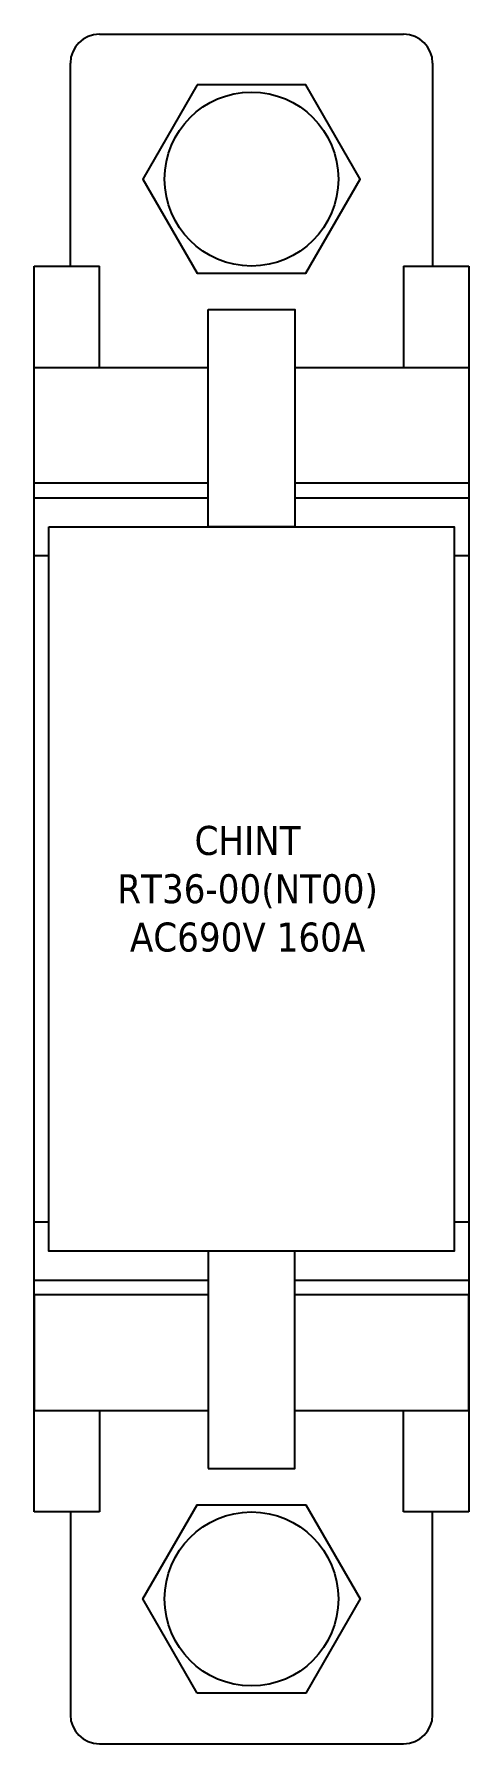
# Model space of a CAD drawing. Header units: millimetres. Extents: x 3 to 33, y 0 to 118.
import ezdxf

# ---------------------------------------------------------------- set-up
doc = ezdxf.new("R2010")
doc.units = ezdxf.units.MM

# ---------------------------------------------------------------- blocks, each defined once
blk = doc.blocks.new('A$C04280304')
at = {"color": 7}
for p, q in [((4.5, 118), (25.5, 118)), ((2.5, 102), (2.5, 116)), ((27.5, 116), (27.5, 102)), ((0, 102), (4.5, 102)), ((0, 16), (0, 102)), ((4.5, 95), (4.5, 102)), ((25.5, 102), (30, 102)), ((25.5, 102), (25.5, 95)), ((30, 102), (30, 16)), ((0, 86), (12, 86)), ((18, 86), (30, 86)), ((1, 82), (0, 82)), ((30, 82), (29, 82)), ((1, 36), (0, 36)), ((30, 36), (29, 36)), ((0, 32), (12, 32)), ((18, 32), (30, 32)), ((4.5, 23), (4.5, 16)), ((25.5, 16), (25.5, 23)), ((4.5, 16), (0, 16)), ((2.5, 16), (2.5, 2)), ((30, 16), (25.5, 16)), ((27.5, 2), (27.5, 16)), ((4.5, 0), (25.5, 0))]:
    blk.add_line(p, q, dxfattribs=at)
at = {"color": 7, "ltscale": 5}
for points in [[(11.25, 114.5), (7.49, 108), (11.25, 101.5), (18.75, 101.5), (22.51, 108), (18.75, 114.5)], [(11.25, 3.5), (7.49, 10), (11.25, 16.5), (18.75, 16.5), (22.51, 10), (18.75, 3.5)]]:
    blk.add_lwpolyline(points, close=True, dxfattribs=at)
at = {"color": 2}
for points in [[(12, 99), (18, 99), (18, 84), (12, 84)], [(1, 84), (29, 84), (29, 34), (1, 34)], [(12, 19), (18, 19), (18, 34), (12, 34)]]:
    blk.add_lwpolyline(points, close=True, dxfattribs=at)
at = {"color": 7}
for points in [[(12, 87), (0, 87), (0, 95), (12, 95)], [(18, 95), (30, 95), (30, 87), (18, 87)], [(12, 31), (0, 31), (0, 23), (12, 23)], [(18, 23), (30, 23), (30, 31), (18, 31)]]:
    blk.add_lwpolyline(points, dxfattribs=at)
blk.add_circle((15, 108), 6, dxfattribs=at)
at = {"color": 7, "ltscale": 5}
blk.add_circle((15, 10), 6, dxfattribs=at)
at = {"color": 7}
for centre, start, end in [((4.5, 116), 90, 180), ((25.5, 116), 0, 90), ((4.5, 2), 180, 270), ((25.5, 2), 270, 0)]:
    blk.add_arc(centre, 2, start, end, dxfattribs=at)
at = {"color": 7, "insert": (14.73, 59), "char_height": 2, "width": 35.9465, "attachment_point": 5}
blk.add_mtext('{\\fTahoma|b0|i0|c0|p34;CHINT\\PRT36-00(NT00)\\PAC690V 160A}', dxfattribs=at)

msp = doc.modelspace()

# ---------------------------------------------------------------- block references
at = {"color": 2}
msp.add_blockref('A$C04280304', (3.24, 0), dxfattribs=at)

doc.saveas('drawing.dxf')
